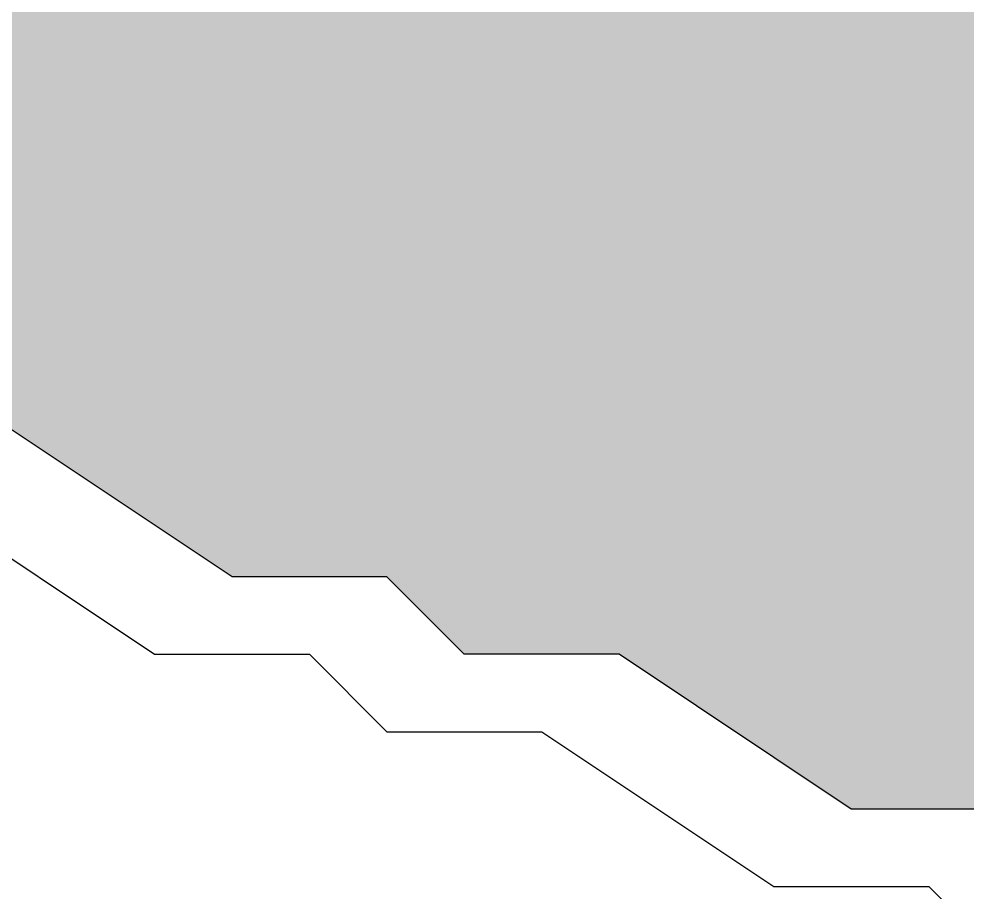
# Model space of a CAD drawing. Header units: millimetres. Extents: x 5 to 252589, y 5 to 415.
# Drawn here: x 24418.354 to 24419.375, y 354.244 to 355.184 of the extents above; entities that cross this region are included whole.
import ezdxf

# ---------------------------------------------------------------- set-up
doc = ezdxf.new("R2010")
doc.units = ezdxf.units.MM
doc.layers.add('HATCH', color=8, linetype='Continuous', lineweight=9)
doc.layers.add('OUTLINE', color=7, linetype='Continuous', lineweight=25)

msp = doc.modelspace()

# ---------------------------------------------------------------- hatches: boundary and pattern name
at = {"layer": 'HATCH', "true_color": 0x627d89}
msp.add_hatch(color=145, dxfattribs=at).paths.add_polyline_path([(24415.66667, 355.75), (24415.75, 355.75), (24415.91667, 355.91667), (24416, 355.91667), (24416.16667, 356.08333), (24416.25, 356.08333), (24416.41667, 356.25), (24416.5, 356.25), (24416.66667, 356.41667), (24416.75, 356.41667), (24416.91667, 356.58333), (24417, 356.58333), (24417.16667, 356.75), (24417.25, 356.75), (24417.41667, 356.91667), (24417.5, 356.91667), (24417.66667, 357.08333), (24417.75, 357.08333), (24417.91667, 357.25), (24418, 357.25), (24418.16667, 357.41667), (24418.25, 357.41667), (24418.41667, 357.58333), (24418.5, 357.58333), (24418.66667, 357.75), (24418.75, 357.75), (24418.91667, 357.91667), (24419, 357.91667), (24419.16667, 358.08333), (24419.25, 358.08333), (24419.41667, 358.25), (24419.5, 358.25), (24419.66667, 358.41667), (24419.75, 358.41667), (24419.91667, 358.58333), (24420, 358.58333), (24420.16667, 358.75), (24420.25, 358.75), (24420.41667, 358.91667), (24420.5, 358.91667), (24420.66667, 359.08333), (24420.75, 359.08333), (24420.91667, 359.25), (24421, 359.25), (24421.16667, 359.41667), (24421.25, 359.41667), (24421.41667, 359.58333), (24421.5, 359.58333), (24421.66667, 359.75), (24421.75, 359.75), (24421.91667, 359.91667), (24422, 359.91667), (24422.16667, 360.08333), (24422.25, 360.08333), (24422.41667, 360.25), (24422.5, 360.25), (24422.66667, 360.41667), (24422.75, 360.41667), (24422.91667, 360.58333), (24423, 360.58333), (24423.16667, 360.75), (24423.25, 360.75), (24423.41667, 360.91667), (24423.5, 360.91667), (24423.66667, 361.08333), (24423.75, 361.08333), (24423.91667, 361.25), (24424, 361.25), (24424.16667, 361.41667), (24424.25, 361.41667), (24424.41667, 361.58333), (24424.5, 361.58333), (24424.66667, 361.75), (24424.75, 361.75), (24424.91667, 361.91667), (24425, 361.91667), (24425.41667, 362.25), (24425.5, 362.25), (24425.58333, 362.16667), (24425.75, 362.16667), (24426, 362), (24426.16667, 362), (24426.25, 361.91667), (24426.41667, 361.91667), (24426.66667, 361.75), (24426.83333, 361.75), (24426.91667, 361.66667), (24427.08333, 361.66667), (24427.33333, 361.5), (24427.5, 361.5), (24427.58333, 361.41667), (24427.75, 361.41667), (24428, 361.25), (24428.16667, 361.25), (24428.25, 361.16667), (24428.41667, 361.16667), (24428.66667, 361), (24428.83333, 361), (24428.91667, 360.91667), (24429.08333, 360.91667), (24429.33333, 360.75), (24429.5, 360.75), (24429.58333, 360.66667), (24429.75, 360.66667), (24430, 360.5), (24430.16667, 360.5), (24430.25, 360.41667), (24430.41667, 360.41667), (24430.66667, 360.25), (24430.83333, 360.25), (24430.91667, 360.16667), (24431.08333, 360.16667), (24431.33333, 360), (24431.5, 360), (24431.58333, 359.91667), (24431.75, 359.91667), (24432, 359.75), (24432.16667, 359.75), (24432.25, 359.66667), (24432.41667, 359.66667), (24432.66667, 359.5), (24432.83333, 359.5), (24432.91667, 359.41667), (24433.08333, 359.41667), (24433.33333, 359.25), (24433.5, 359.25), (24433.58333, 359.16667), (24433.75, 359.16667), (24433.83333, 359.08333), (24433.91667, 359.08333), (24433.91667, 359), (24433.83333, 359), (24433.66667, 358.83333), (24433.58333, 358.83333), (24433.41667, 358.66667), (24433.33333, 358.66667), (24433.16667, 358.5), (24433.08333, 358.5), (24432.91667, 358.33333), (24432.83333, 358.33333), (24432.66667, 358.16667), (24432.58333, 358.16667), (24432.41667, 358), (24432.33333, 358), (24432.16667, 357.83333), (24432.08333, 357.83333), (24431.91667, 357.66667), (24431.83333, 357.66667), (24431.66667, 357.5), (24431.58333, 357.5), (24431.41667, 357.33333), (24431.33333, 357.33333), (24431.16667, 357.16667), (24431.08333, 357.16667), (24430.91667, 357), (24430.83333, 357), (24430.66667, 356.83333), (24430.58333, 356.83333), (24430.41667, 356.66667), (24430.33333, 356.66667), (24430.16667, 356.5), (24430.08333, 356.5), (24429.91667, 356.33333), (24429.83333, 356.33333), (24429.66667, 356.16667), (24429.58333, 356.16667), (24429.41667, 356), (24429.33333, 356), (24429.16667, 355.83333), (24429.08333, 355.83333), (24428.91667, 355.66667), (24428.83333, 355.66667), (24428.66667, 355.5), (24428.58333, 355.5), (24428.41667, 355.33333), (24428.33333, 355.33333), (24428.16667, 355.16667), (24428.08333, 355.16667), (24427.91667, 355), (24427.83333, 355), (24427.66667, 354.83333), (24427.58333, 354.83333), (24427.41667, 354.66667), (24427.33333, 354.66667), (24427.16667, 354.5), (24427.08333, 354.5), (24426.91667, 354.33333), (24426.83333, 354.33333), (24426.66667, 354.16667), (24426.58333, 354.16667), (24426.41667, 354), (24426.33333, 354), (24426.16667, 353.83333), (24426.08333, 353.83333), (24425.91667, 353.66667), (24425.83333, 353.66667), (24425.66667, 353.5), (24425.58333, 353.5), (24425.41667, 353.33333), (24425.33333, 353.33333), (24425.16667, 353.16667), (24425.08333, 353.16667), (24424.91667, 353), (24424.83333, 353), (24424.66667, 352.83333), (24424.58333, 352.83333), (24424.16667, 352.5), (24424.08333, 352.58333), (24423.91667, 352.58333), (24423.66667, 352.75), (24423.5, 352.75), (24423.41667, 352.83333), (24423.25, 352.83333), (24423, 353), (24422.83333, 353), (24422.75, 353.08333), (24422.58333, 353.08333), (24422.33333, 353.25), (24422.16667, 353.25), (24422.08333, 353.33333), (24421.91667, 353.33333), (24421.66667, 353.5), (24421.5, 353.5), (24421.41667, 353.58333), (24421.25, 353.58333), (24421, 353.75), (24420.83333, 353.75), (24420.75, 353.83333), (24420.58333, 353.83333), (24420.33333, 354), (24420.16667, 354), (24420.08333, 354.08333), (24419.91667, 354.08333), (24419.66667, 354.25), (24419.5, 354.25), (24419.41667, 354.33333), (24419.25, 354.33333), (24419, 354.5), (24418.83333, 354.5), (24418.75, 354.58333), (24418.58333, 354.58333), (24418.33333, 354.75), (24418.16667, 354.75), (24418.08333, 354.83333), (24417.91667, 354.83333), (24417.66667, 355), (24417.5, 355), (24417.41667, 355.08333), (24417.25, 355.08333), (24417, 355.25), (24416.83333, 355.25), (24416.75, 355.33333), (24416.58333, 355.33333), (24416.33333, 355.5), (24416.16667, 355.5), (24416.08333, 355.58333), (24415.91667, 355.58333)])

# ---------------------------------------------------------------- linework, layer by layer
at = {"layer": 'OUTLINE', "color": 139, "true_color": 0x42544a}
for points in [[(24419.41667, 354.33333), (24419.25, 354.33333), (24419, 354.5), (24418.83333, 354.5), (24418.75, 354.58333), (24418.58333, 354.58333), (24418.33333, 354.75), (24418.16667, 354.75), (24418.08333, 354.83333), (24417.91667, 354.83333), (24417.66667, 355), (24417.5, 355), (24417.41667, 355.08333), (24417.25, 355.08333)], [(24417.33333, 355), (24417.41667, 354.91667), (24417.58333, 354.91667), (24417.83333, 354.75), (24418, 354.75), (24418.08333, 354.66667), (24418.25, 354.66667), (24418.5, 354.5), (24418.66667, 354.5), (24418.75, 354.41667), (24418.91667, 354.41667), (24419.16667, 354.25), (24419.33333, 354.25), (24419.41667, 354.16667)]]:
    msp.add_lwpolyline(points, dxfattribs=at)

doc.saveas('drawing.dxf')
